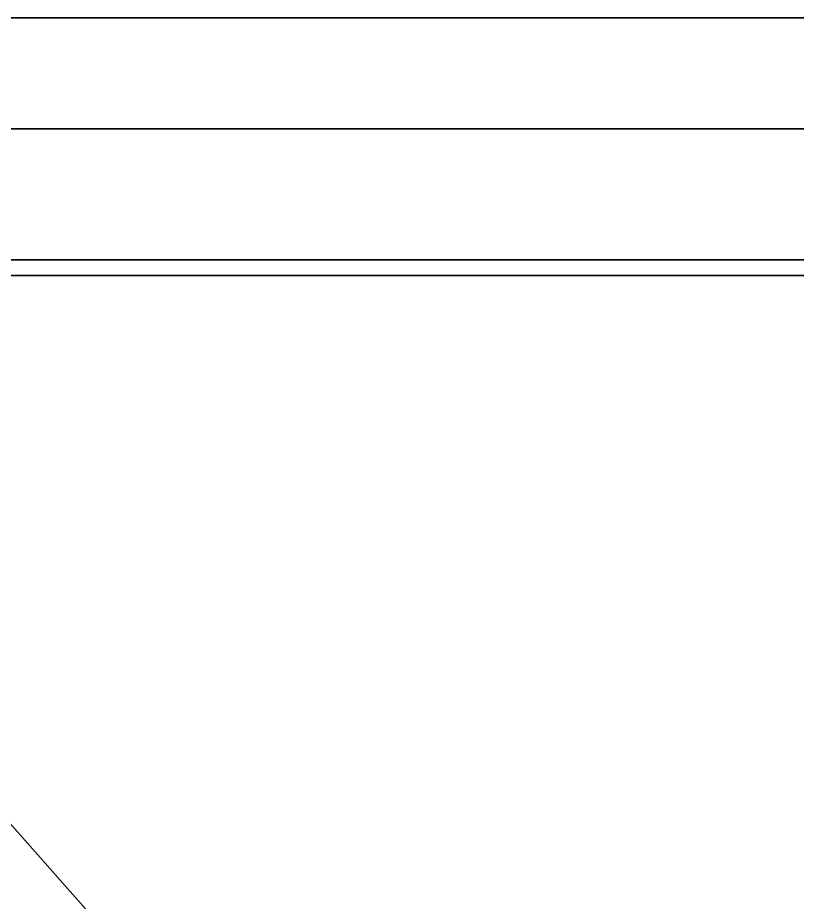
# Model space of a CAD drawing. Header units: millimetres. Extents: x -2 to 771, y -886 to 7.
# Drawn here: x 191.2 to 384.5, y -219.2 to 0 of the extents above; entities that cross this region are included whole.
import ezdxf

# ---------------------------------------------------------------- set-up
doc = ezdxf.new("R2010")
doc.units = ezdxf.units.MM
for name, color, linetype in [('IQ_200_2D', 1, 'Continuous'), ('IQ_200_3D', 1, 'Continuous'), ('IQ_204_2D', 7, 'Continuous')]:
    doc.layers.add(name, color=color, linetype=linetype)

msp = doc.modelspace()

# ---------------------------------------------------------------- linework, layer by layer
at = {"layer": 'IQ_200_2D'}
for p, q in [((710, 0), (60, 0)), ((594.65, -27.5), (69, -27.5)), ((594.65, -27.5), (69, -27.5)), ((69, -63.9), (701, -63.9))]:
    msp.add_line(p, q, dxfattribs=at)
at = {"layer": 'IQ_200_3D'}
for points, invisible_edges in [([(767.96, -60, 157), (-2.04, -825, 157), (-2.04, -60, 157), (57.96, 0, 157)], 13), ([(-2.04, -60, 190), (-2.04, -825, 190), (767.96, -60, 190), (57.96, 0, 190)], 14), ([(767.96, -60, 157), (57.96, 0, 157), (707.96, 0, 157)], 13), ([(767.96, -60, 190), (750.38, -17.57, 190), (707.96, 0, 190), (57.96, 0, 190)], 11), ([(-2.04, -825, 157), (767.96, -60, 157), (767.96, -825, 157), (707.96, -885, 157)], 13), ([(767.96, -825, 190), (767.96, -60, 190), (-2.04, -825, 190), (707.96, -885, 190)], 14), ([(37.96, -80, 150), (43.81, -65.86, 150), (57.96, -60, 150), (727.96, -80, 150)], 15), ([(727.96, -80, 150), (57.96, -60, 150), (707.96, -60, 150)], 13), ([(727.96, -845, 150), (37.96, -845, 150), (37.96, -80, 150), (727.96, -80, 150)], 5)]:
    msp.add_3dface(points, dxfattribs=dict(at, invisible_edges=invisible_edges))
for points in [[(707.96, 0, 190), (707.96, 0, 157), (57.96, 0, 157), (57.96, 0, 190)], [(66.96, -27.5, 1470), (66.96, -27.5, 190), (698.96, -27.5, 190), (698.96, -27.5, 1470)], [(698.96, -63.9, 1570), (698.96, -27.5, 1470), (66.96, -27.5, 1470), (66.96, -63.9, 1570)], [(707.96, -60, 157), (707.96, -60, 150), (57.96, -60, 150), (57.96, -60, 157)], [(698.96, -777.1, 1570), (698.96, -63.9, 1570), (66.96, -63.9, 1570), (66.96, -777.1, 1570)]]:
    msp.add_3dface(points, dxfattribs=at)
at = {"layer": 'IQ_204_2D'}
msp.add_line((69, -63.9), (701, -777.1), dxfattribs=at)

doc.saveas('drawing.dxf')
